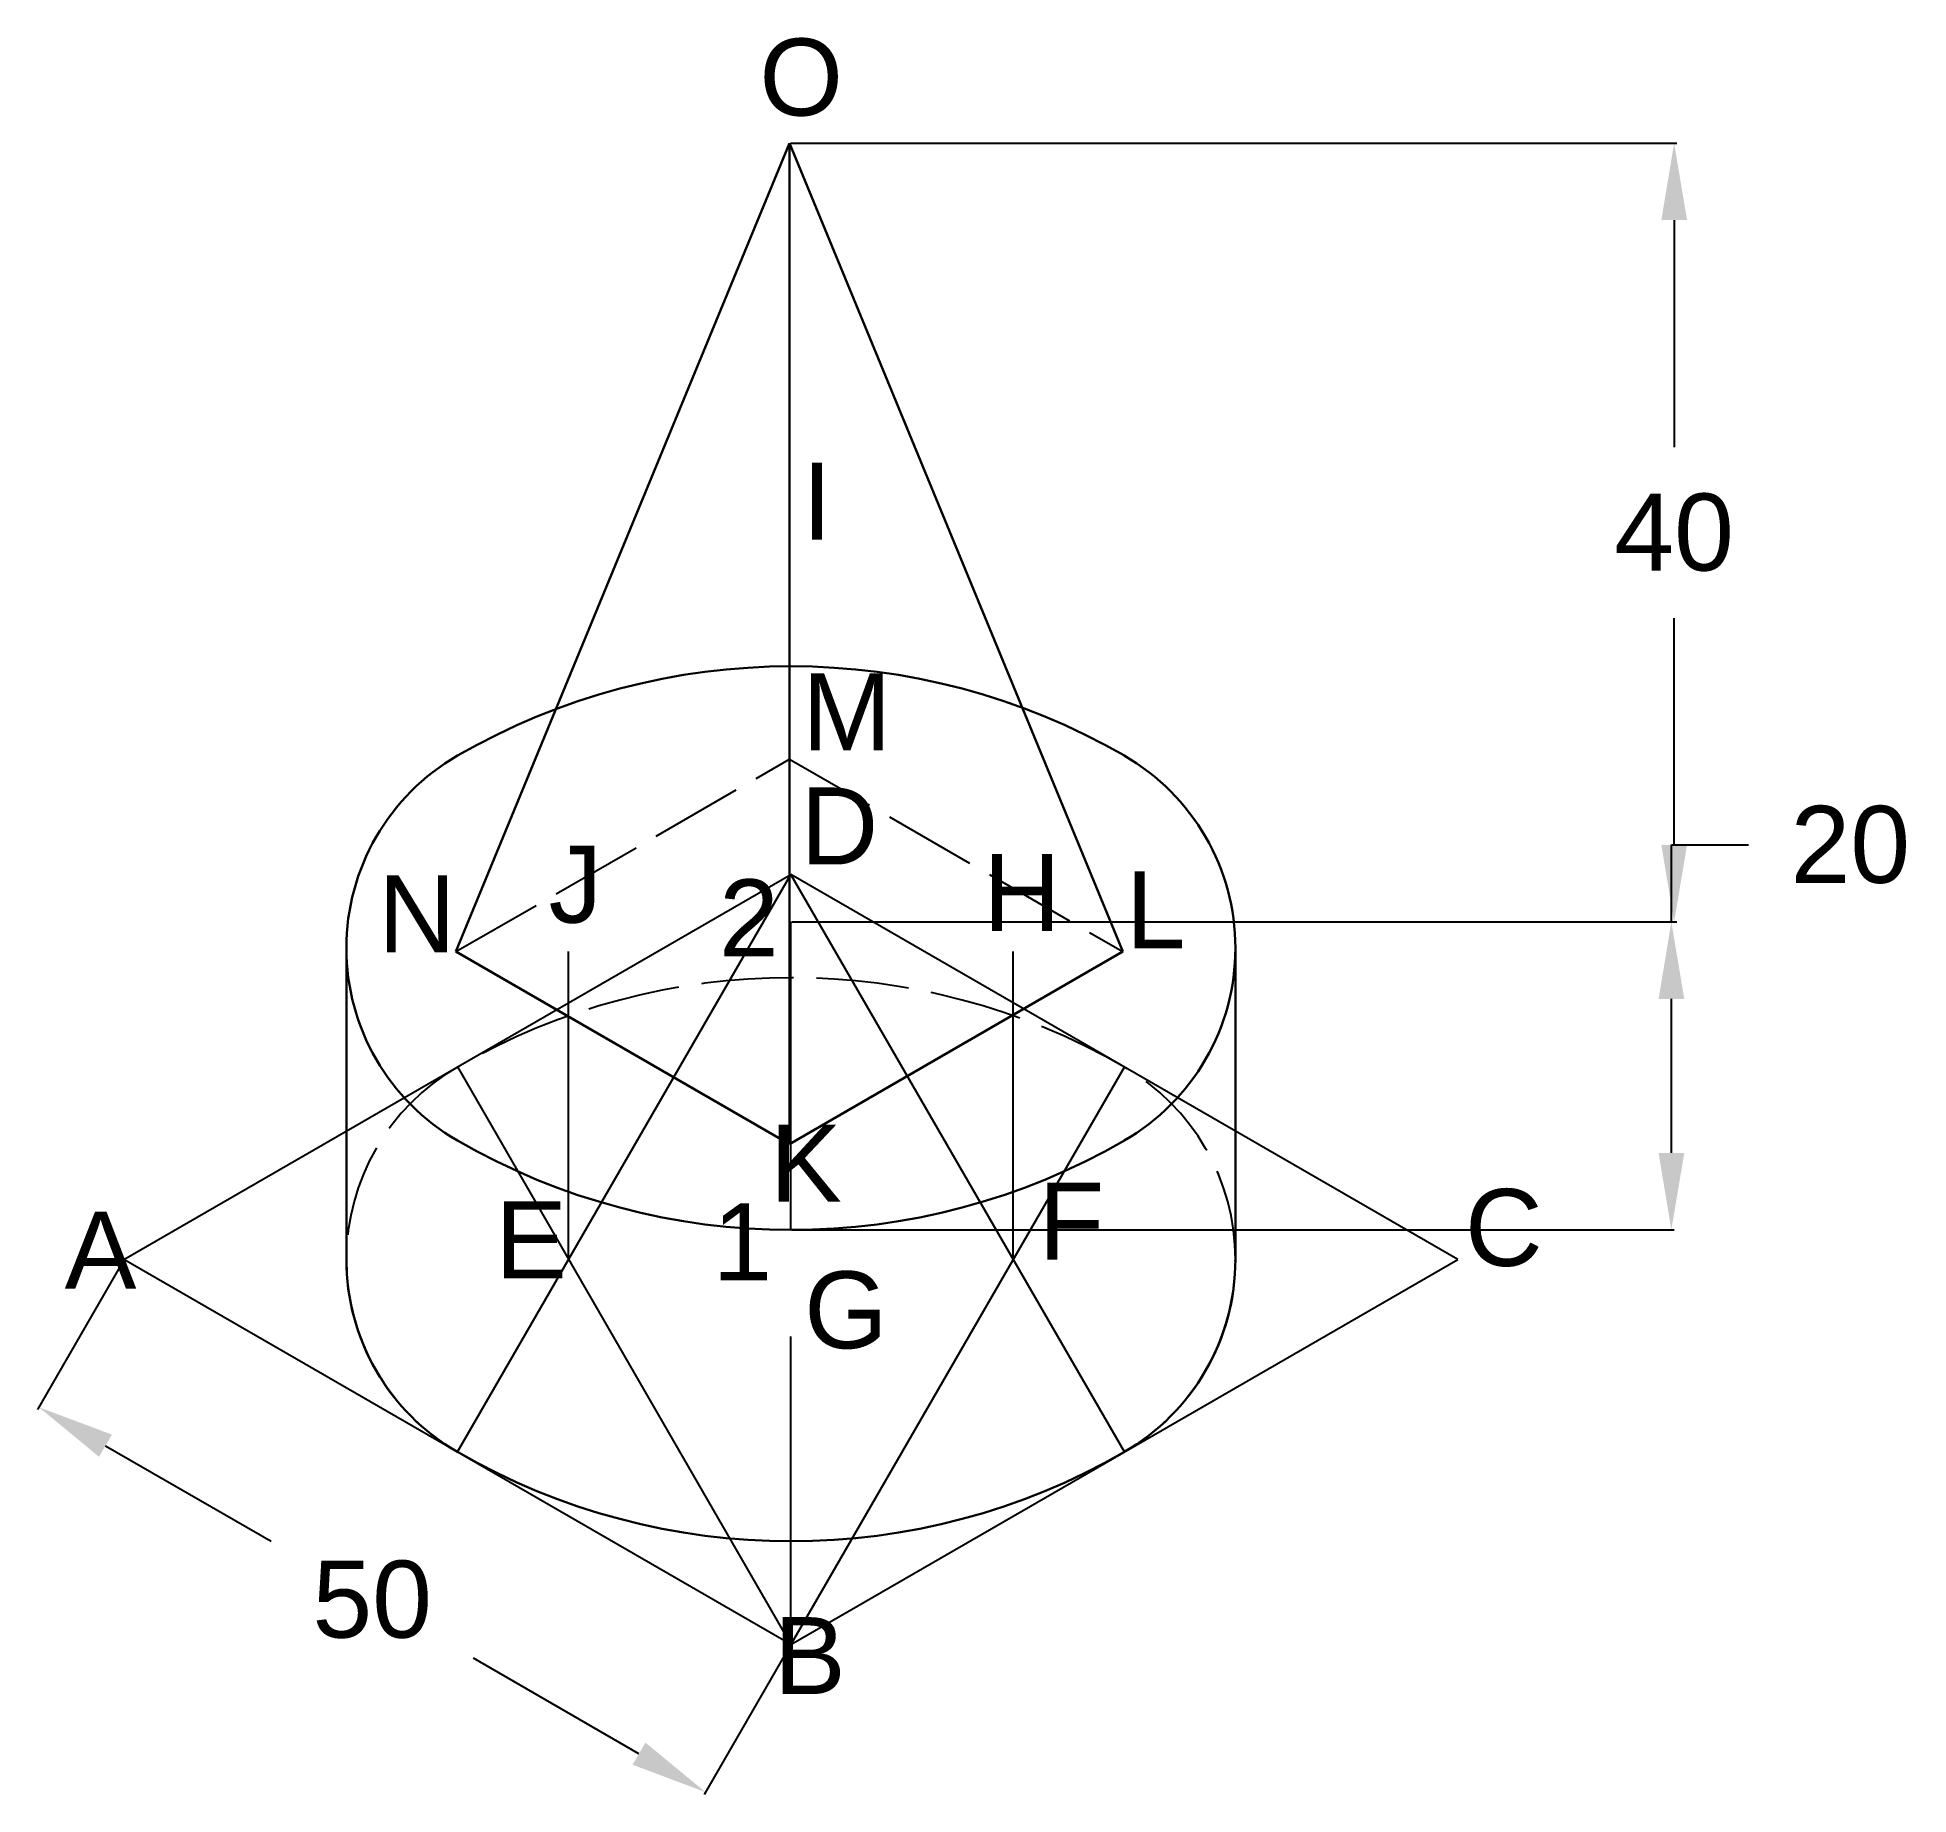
# Model space of a CAD drawing. Header units: millimetres. Extents: x 19 to 140, y 30 to 144.
import ezdxf

# ---------------------------------------------------------------- set-up
doc = ezdxf.new("R2010")
doc.units = ezdxf.units.MM
doc.header["$MEASUREMENT"] = 0
doc.header["$PDMODE"] = 35
doc.header["$PDSIZE"] = -2
doc.linetypes.add('ACAD_ISO02W100', pattern=[15, 12, -3])
doc.styles.get("Standard").update_dxf_attribs({"font": 'arial.ttf'})
doc.dimstyles.get("Standard").update_dxf_attribs({"dimtxt": 5, "dimasz": 5, "dimexe": 0.18, "dimexo": 0.0625, "dimgap": 3, "dimtad": 0, "dimtih": 1, "dimtoh": 1, "dimdec": 0, "dimzin": 0, "dimdsep": 46, "dimtxsty": 'Standard', "dimcen": 0.09, "dimadec": 0, "dimazin": 0, "dimtfac": 1, "dimtdec": 0, "dimtofl": 0, "dimtmove": 0, "dimatfit": 3, "dimfxl": 1, "dimtolj": 1, "dimtzin": 0, "dimarcsym": 0})

# ---------------------------------------------------------------- blocks, each defined once
blk = doc.blocks.new('*D2')
at = {"color": 0, "lineweight": -2, "ltscale": 0.5, "transparency": 16777216}
for p, q in [((24.42, 64.61), (18.83, 54.92)), ((23.25, 52.58), (34, 46.38)), ((67.72, 39.61), (62.13, 29.92)), ((57.89, 32.58), (47.14, 38.79))]:
    blk.add_line(p, q, dxfattribs=at)
at = {"color": 0, "lineweight": 25, "ltscale": 0.5, "transparency": 16777216}
for points in [[(23.67, 53.3), (22.83, 51.86), (18.92, 55.08)], [(58.31, 33.3), (57.48, 31.86), (62.22, 30.08)]]:
    blk.add_solid(points, dxfattribs=at)
at = {"layer": 'Defpoints', "color": 0, "lineweight": 25, "ltscale": 0.5, "transparency": 16777216}
for p in [(24.45, 64.67), (67.76, 39.67), (62.22, 30.08)]:
    blk.add_point(p, dxfattribs=at)
at = {"color": 0, "lineweight": 25, "ltscale": 0.5, "transparency": 16777216, "insert": (40.57, 42.58), "char_height": 5, "attachment_point": 5}
blk.add_mtext('\\A1;50', dxfattribs=at)
blk = doc.blocks.new('*D4')
at = {"color": 0, "lineweight": -2, "ltscale": 0.5, "transparency": 16777216}
for p, q in [((124.93, 86.59), (124.93, 91.59)), ((124.93, 91.59), (129.93, 91.59)), ((67.82, 86.59), (125.11, 86.59)), ((124.93, 71.59), (124.93, 81.59)), ((67.82, 66.59), (125.11, 66.59))]:
    blk.add_line(p, q, dxfattribs=at)
at = {"color": 0, "lineweight": 25, "ltscale": 0.5, "transparency": 16777216}
for points in [[(124.1, 81.59), (125.77, 81.59), (124.93, 86.59)], [(124.1, 71.59), (125.77, 71.59), (124.93, 66.59)]]:
    blk.add_solid(points, dxfattribs=at)
at = {"layer": 'Defpoints', "color": 0, "lineweight": 25, "ltscale": 0.5, "transparency": 16777216}
for p in [(67.76, 86.59), (124.93, 86.59), (67.76, 66.59)]:
    blk.add_point(p, dxfattribs=at)
at = {"color": 0, "lineweight": 25, "ltscale": 0.5, "transparency": 16777216, "insert": (136.55, 91.59), "char_height": 5, "attachment_point": 5}
blk.add_mtext('\\A1;20', dxfattribs=at)
blk = doc.blocks.new('*D5')
at = {"color": 0, "lineweight": -2, "ltscale": 0.5, "transparency": 16777216}
for p, q in [((67.73, 137.16), (125.29, 137.16)), ((125.11, 132.16), (125.11, 117.42)), ((125.11, 91.59), (125.11, 106.32)), ((67.82, 86.59), (125.29, 86.59))]:
    blk.add_line(p, q, dxfattribs=at)
at = {"color": 0, "lineweight": 25, "ltscale": 0.5, "transparency": 16777216}
for points in [[(124.28, 132.16), (125.95, 132.16), (125.11, 137.16)], [(124.28, 91.59), (125.95, 91.59), (125.11, 86.59)]]:
    blk.add_solid(points, dxfattribs=at)
at = {"layer": 'Defpoints', "color": 0, "lineweight": 25, "ltscale": 0.5, "transparency": 16777216}
for p in [(67.66, 137.16), (67.76, 86.59), (125.11, 86.59)]:
    blk.add_point(p, dxfattribs=at)
at = {"color": 0, "lineweight": 25, "ltscale": 0.5, "transparency": 16777216, "insert": (125.11, 111.87), "char_height": 5, "attachment_point": 5}
blk.add_mtext('\\A1;40', dxfattribs=at)

msp = doc.modelspace()

# ---------------------------------------------------------------- linework, layer by layer
at = {"lineweight": 30}
for p, q in [((67.66, 137.16), (46.01, 84.66)), ((67.66, 97.16), (67.66, 137.16)), ((67.66, 137.16), (89.32, 84.66)), ((38.89, 64.67), (38.89, 84.67)), ((67.66, 72.16), (46.01, 84.66)), ((67.66, 72.16), (89.32, 84.66)), ((96.62, 64.67), (96.62, 84.67))]:
    msp.add_line(p, q, dxfattribs=at)
at = {"lineweight": 25, "ltscale": 0.5}
for p, q in [((67.66, 89.61), (67.66, 109.61)), ((67.76, 66.59), (67.76, 86.59)), ((53.32, 64.67), (53.32, 84.67)), ((82.19, 64.67), (82.19, 84.67)), ((67.76, 39.67), (67.76, 59.67))]:
    msp.add_line(p, q, dxfattribs=at)
at = {"linetype": 'ACAD_ISO02W100', "lineweight": 25, "ltscale": 0.5}
for p, q in [((46.01, 84.66), (67.66, 97.16)), ((67.66, 97.16), (89.32, 84.66))]:
    msp.add_line(p, q, dxfattribs=at)
at = {"lineweight": 30, "ltscale": 0.5}
msp.add_line((67.66, 97.16), (67.66, 72.16), dxfattribs=at)
for p, q in [((24.45, 64.67), (67.76, 89.67)), ((46.1, 52.17), (67.76, 89.67)), ((111.06, 64.67), (67.76, 89.67)), ((89.41, 52.17), (67.76, 89.67)), ((46.1, 77.17), (67.76, 39.67)), ((89.41, 77.17), (67.76, 39.67)), ((67.76, 39.67), (24.45, 64.67)), ((67.76, 39.67), (111.06, 64.67))]:
    msp.add_line(p, q)
at = {"lineweight": 30}
for centre, radius, start, end in [((67.76, 59.89), 43.3, 60, 120), ((53.32, 84.89), 14.43, 120, 240), ((82.19, 84.89), 14.43, 300, 60), ((67.76, 109.89), 43.3, 240, 300), ((67.76, 89.67), 43.3, 240, 300)]:
    msp.add_arc(centre, radius, start, end, dxfattribs=at)
at = {"linetype": 'ACAD_ISO02W100', "lineweight": 25, "ltscale": 0.5}
for centre, radius, start, end in [((67.76, 39.67), 43.3, 60, 120), ((53.32, 64.67), 14.43, 120, 240), ((82.19, 64.67), 14.43, 300, 60)]:
    msp.add_arc(centre, radius, start, end, dxfattribs=at)
at = {"lineweight": 30, "ltscale": 0.5}
for centre, start, end in [((53.32, 64.67), 180, 240), ((82.19, 64.67), 300, 0)]:
    msp.add_arc(centre, 14.43, start, end, dxfattribs=at)
for centre, start, end in [((53.32, 64.67), 180.2242, 240), ((82.19, 64.67), 300, 359.3679)]:
    msp.add_arc(centre, 14.43, start, end)

# ---------------------------------------------------------------- texts
at = {"lineweight": 25, "ltscale": 0.5}
for s, p in [('O', (65.71, 138.95)), ('I', (68.48, 111.42)), ('M', (68.48, 97.74)), ('J', (52.02, 86.54)), ('H', (80.24, 85.99)), ('N', (40.95, 84.61)), ('2', (63.09, 84.35)), ('L', (89.5, 84.88)), ('K', (66.4, 68.43)), ('1', (62.67, 63.32)), ('G', (68.62, 58.9))]:
    msp.add_text(s, height=5, dxfattribs=at).set_placement(p)
at = {"lineweight": 30, "ltscale": 0.5}
for s, p in [('D', (68.39, 90.32)), ('F', (83.84, 64.65)), ('C', (111.53, 64.25)), ('E', (48.56, 63.45)), ('A', (20.6, 62.78)), ('B', (66.66, 36.45))]:
    msp.add_text(s, height=5, dxfattribs=at).set_placement(p)

# ---------------------------------------------------------------- dimensions: what is measured, and where the dimension line sits
at = {"lineweight": 25, "ltscale": 0.5}
dim = msp.add_linear_dim(base=(125.11, 86.59), p1=(67.66, 137.16), p2=(67.76, 86.59), angle=90, text='40', dimstyle='Standard', dxfattribs=at)
dim.commit()
dim.dimension.update_dxf_attribs({"geometry": '*D5', "text_midpoint": (125.11, 111.87)})
dim = msp.add_linear_dim(base=(124.93, 86.59), p1=(67.76, 66.59), p2=(67.76, 86.59), angle=90, dimstyle='Standard', dxfattribs=at)
dim.commit()
dim.dimension.update_dxf_attribs({"geometry": '*D4', "text_midpoint": (136.55, 91.59)})
dim = msp.add_aligned_dim(p1=(24.45, 64.67), p2=(67.76, 39.67), distance=-11.07, dimstyle='Standard', dxfattribs=at)
dim.commit()
dim.dimension.update_dxf_attribs({"geometry": '*D2', "text_midpoint": (40.57, 42.58)})

doc.saveas('drawing.dxf')
